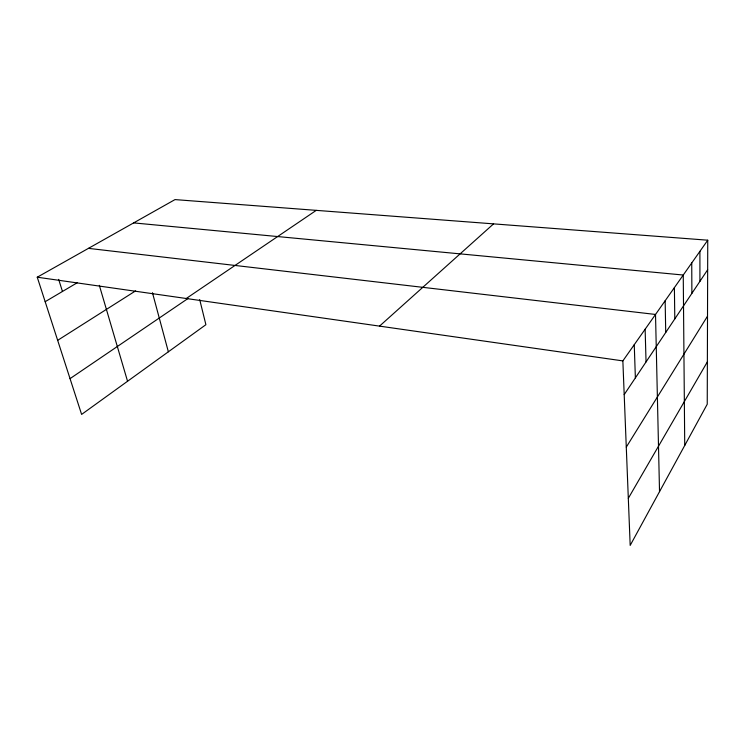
<?xml version="1.0" encoding="UTF-8"?>
<svg xmlns="http://www.w3.org/2000/svg" width="745" height="745" viewBox="0 0 745 745"><rect width="100%" height="100%" fill="white"/><g stroke="black" fill="none" stroke-linecap="round" stroke-linejoin="round"><path stroke-width="1.12" d="M707.75 240.197L707.238 404.218L630.186 545.405L622.857 360.897L707.75 240.197L175.01 199.595L37.25 277.205L81.615 414.425L205.899 324.699L199.697 299.583M628.314 498.312L707.368 361.837M626.284 447.112L707.508 316.169M624.189 394.617L707.657 269.764M379.531 326.124L493.562 223.873M70.039 378.637L188.187 298.382M186.25 298.503L316.262 210.36M57.663 340.335L135.609 290.867M45.166 301.688L77.229 282.746M133.653 222.895L683.249 275.035L684.73 445.454M88.45 248.364L655.516 314.455L659.53 491.644M37.25 277.205L622.857 360.897M58.669 279.375L62.459 291.472M99.327 285.326L127.553 381.263M152.446 292.692L168.361 351.798M634.256 344.684L635.373 377.892M645.133 329.225L646.045 361.921M665.155 300.756L665.723 332.503M674.393 287.626L674.802 318.916M691.742 262.957L691.882 293.362M699.909 251.354L699.928 281.34"/></g></svg>
